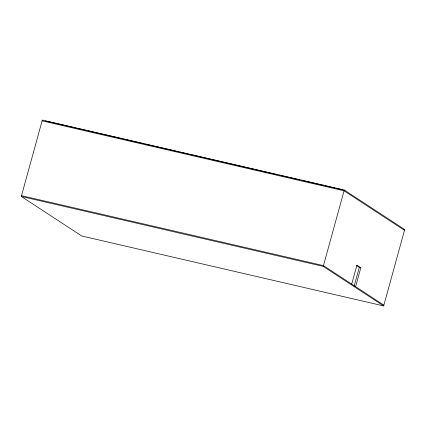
<?xml version="1.0" encoding="UTF-8"?>
<svg xmlns="http://www.w3.org/2000/svg" width="426" height="426" viewBox="0 0 426 426"><rect width="100%" height="100%" fill="white"/><g stroke="black" fill="none" stroke-linecap="round" stroke-linejoin="round"><path stroke-width="0.64" d="M21.3 196.455L42.339 120.063L344.283 190.012L404.7 229.545L383.661 305.937L81.717 235.988L21.3 196.455L323.243 266.404L383.661 305.937M323.243 266.404L344.283 190.012M351.716 284.11L356.924 265.206L360.822 267.757L355.614 286.661L354.608 286.426M354.107 286.309L359.31 267.406L356.53 265.584M45.635 121.032L75.461 127.944M76.76 128.242L86.483 130.494M87.783 130.798L97.511 133.05M98.805 133.349L121.501 138.61M122.8 138.908L132.523 141.16M133.823 141.464L143.546 143.716M144.845 144.015L154.569 146.267M155.868 146.571L178.563 151.826M179.857 152.13L189.586 154.382M190.88 154.681L266.745 172.258M268.045 172.557L277.768 174.809M279.067 175.113L288.791 177.365M290.09 177.663L299.819 179.916M301.113 180.219L323.808 185.475M325.107 185.779L334.831 188.031M336.13 188.329L342.61 189.831M42.126 120.851L344.064 190.8L404.482 230.333M403.406 229.247L404.7 229.545M359.31 267.406L360.822 267.757M21.518 195.667L323.456 265.616L383.874 305.149"/></g></svg>
